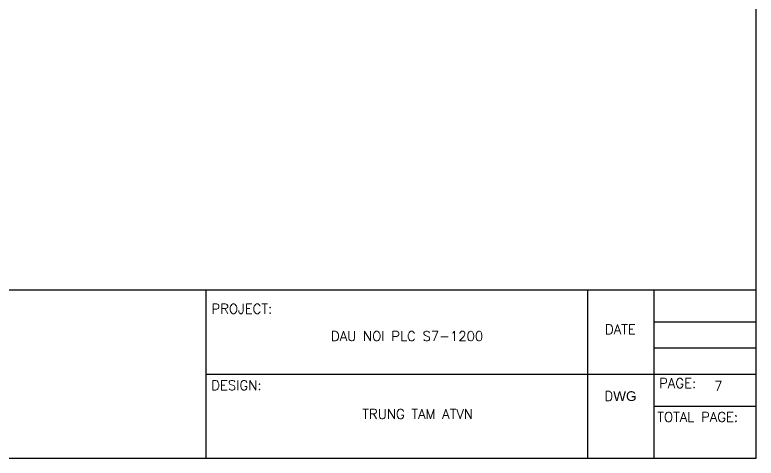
# Model space of a CAD drawing. Header units: millimetres. Extents: x -945625 to 316, y 6 to 533140.
# Drawn here: x -944778 to -944625.3, y 532659.1 to 532750.5 of the extents above; entities that cross this region are included whole.
import ezdxf

# ---------------------------------------------------------------- set-up
doc = ezdxf.new("R2010")
doc.units = ezdxf.units.MM
doc.header["$LTSCALE"] = 4
doc.linetypes.add('DASHED', pattern=[0.75, 0.5, -0.25])
doc.styles.get("Standard").update_dxf_attribs({"font": 'simplex.shx', "height": 2, "bigfont": '@extfont2.shx'})

# ---------------------------------------------------------------- blocks, each defined once
blk = doc.blocks.new('KHUNG')
for p, q in [((297, -210), (297, 0)), ((0, -175.34), (297, -175.34)), ((183.7, -210), (183.7, -175.34)), ((262.34, -210), (262.34, -175.34)), ((275.92, -175.34), (275.92, -210)), ((275.92, -181.92), (297, -181.92)), ((275.92, -187.29), (297, -187.29)), ((183.7, -192.67), (262.34, -192.67)), ((262.34, -192.67), (279.45, -192.67)), ((279.45, -192.67), (297, -192.67)), ((275.92, -199.25), (297, -199.25)), ((0, -210), (297, -210))]:
    blk.add_line(p, q)
at = {"char_height": 2, "attachment_point": 1}
for s, width, insert in [('PROJECT:', 14.1535, (184.8, -178.22)), ('DATE', 11.252, (265.86, -182.45)), ('PAGE:', 4.3997, (277.01, -193.54)), ('DESIGN:', 13.7325, (184.75, -193.97)), ('D{\\fArial|b0|i0|c0|p34;WG}', 9.1082, (265.75, -196.21)), ('TOTAL PAGE:', 23.8477, (276.64, -200.52))]:
    blk.add_mtext_dynamic_manual_height_columns(s, width=width, gutter_width=10, heights=[0], dxfattribs=dict(at, insert=insert))

msp = doc.modelspace()

# ---------------------------------------------------------------- block references
at = {"linetype": 'DASHED', "ltscale": 0.5}
msp.add_blockref('KHUNG', (-944922.28, 532869.11), dxfattribs=at)

# ---------------------------------------------------------------- texts
at = {"char_height": 2, "attachment_point": 1}
for s, insert in [('DAU NOI PLC S7-1200', (-944712.87, 532685.26)), ('TRUNG TAM ATVN', (-944706.41, 532669.22))]:
    msp.add_mtext_dynamic_manual_height_columns(s, width=55.3936, gutter_width=10, heights=[0], dxfattribs=dict(at, insert=insert))
at = {"ltscale": 0.5, "insert": (-944633.94, 532674.98), "char_height": 2, "attachment_point": 1}
msp.add_mtext_dynamic_manual_height_columns('7', width=5.6438, gutter_width=10, heights=[0], dxfattribs=at)

doc.saveas('drawing.dxf')
